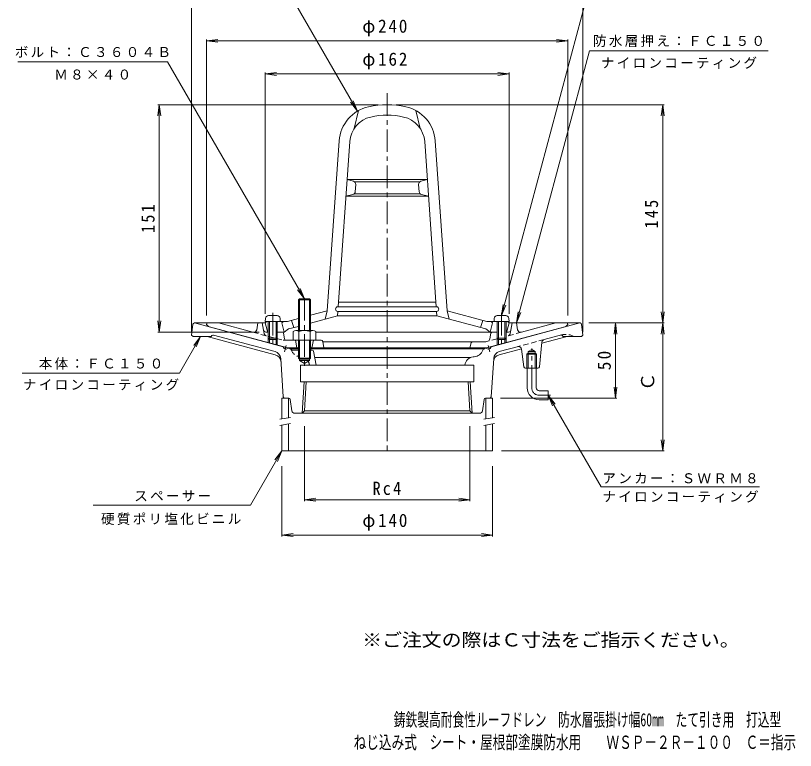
# Model space of a CAD drawing. Units: millimetres, scale not verified. Extents: x -288 to 230, y -347 to 389.
# Drawn here: x -288 to 230, y -347 to 141 of the extents above; entities that cross this region are included whole.
import ezdxf
from ezdxf.enums import TextEntityAlignment as Align

# ---------------------------------------------------------------- set-up
doc = ezdxf.new("R2010")
doc.units = ezdxf.units.MM
doc.header["$LTSCALE"] = 3
doc.linetypes.add('CHAIN1', pattern=[8, 5, -1, 1, -1])
doc.linetypes.add('DASHED1', pattern=[1.8, 1.2, -0.6])
for name, color, linetype, lineweight in [('0-0', 3, 'Continuous', 9), ('0-1', 2, 'Continuous', 9), ('0-2', 6, 'Continuous', 5), ('0-3', 4, 'Continuous', 9), ('0-4', 7, 'Continuous', 9), ('0-5', 7, 'Continuous', 9)]:
    doc.layers.add(name, color=color, linetype=linetype, lineweight=lineweight)
doc.layers.add('F-5', color=2, linetype='Continuous')
doc.styles.add('ＭＳ ゴシック', font='')
doc.styles.get('ＭＳ ゴシック').set_extended_font_data('MS Gothic')

msp = doc.modelspace()

# ---------------------------------------------------------------- linework, layer by layer
at = {"layer": '0-0', "linetype": 'CHAIN1'}
for p, q in [((-41.464, 89.811), (-41.464, -149.166)), ((-109.73, -81.87), (-108.64, -77.803)), ((26.802, -81.87), (25.713, -77.803)), ((54.536, -105.799), (54.536, -79.799)), ((59.536, -110.799), (67.137, -110.799))]:
    msp.add_line(p, q, dxfattribs=at)
at = {"layer": '0-0'}
for p, q in [((-170.573, -63.675), (-171.464, -70.799)), ((-169.464, -62.799), (-169.581, -62.799)), ((-110.654, -78.557), (-169.464, -62.799)), ((-169.464, -62.799), (-127.464, -62.799)), ((27.726, -78.557), (86.536, -62.799)), ((44.536, -62.799), (86.653, -62.799)), ((87.646, -63.675), (88.536, -70.799)), ((-171.464, -70.799), (-170.464, -71.799)), ((-170.464, -71.799), (-158.464, -71.799)), ((-115.781, -83.913), (-160.989, -71.799)), ((-158.464, -71.799), (-157.871, -71.134)), ((-115.921, -81.805), (-156.866, -70.834)), ((78.062, -71.799), (61.307, -76.289)), ((62.861, -73.802), (74.268, -70.745)), ((75.536, -71.799), (74.536, -70.677)), ((61.39, -75.52), (59.632, -91.906)), ((-110.654, -78.557), (-109.947, -79.782)), ((-109.947, -79.782), (-108.498, -80.17)), ((-108.498, -80.17), (-107.274, -79.464)), ((-106.419, -79.692), (-107.274, -79.463)), ((-100.464, -79.948), (-105.845, -79.948)), ((-99.787, -80.799), (-104.555, -80.799)), ((-91.284, -80.799), (-93.14, -80.799)), ((22.917, -79.948), (-92.464, -79.948)), ((-90.315, -81.621), (-88.646, -90.799)), ((22.126, -80.943), (22.159, -80.862)), ((23.491, -79.692), (24.346, -79.463)), ((25.57, -80.17), (24.346, -79.464)), ((27.019, -79.782), (25.57, -80.17)), ((27.726, -78.557), (27.019, -79.782)), ((32.853, -83.913), (47.789, -79.911)), ((45.67, -78.408), (32.993, -81.805)), ((47.839, -80.162), (49.42, -91.933)), ((51.361, -83.599), (52.176, -82.799)), ((52.176, -81.799), (54.536, -80.437)), ((52.176, -81.799), (56.896, -81.799)), ((52.176, -82.799), (52.176, -81.799)), ((52.176, -82.799), (56.896, -82.799)), ((52.176, -92.799), (52.176, -82.799)), ((56.896, -81.799), (54.536, -80.437)), ((56.896, -82.799), (56.896, -81.799)), ((56.896, -82.799), (57.711, -83.599)), ((56.896, -92.799), (56.896, -82.799)), ((-112.226, -86.303), (-110.526, -111.866)), ((-99.787, -87.799), (-99.787, -86.799)), ((-99.787, -87.799), (-96.464, -89.718)), ((-99.787, -87.799), (-93.14, -87.799)), ((-93.14, -87.799), (-96.464, -89.718)), ((-93.14, -86.799), (-93.14, -87.799)), ((14.112, -85.665), (-89.579, -85.665)), ((15.576, -85.322), (16.387, -85.236)), ((27.598, -111.866), (29.298, -86.303)), ((51.361, -83.599), (57.711, -83.599)), ((51.361, -92.799), (51.361, -83.599)), ((57.711, -92.799), (57.711, -83.599)), ((-98.964, -90.799), (-98.964, -101.799)), ((-98.964, -90.799), (16.036, -90.799)), ((16.036, -90.799), (16.036, -101.799)), ((58.638, -92.799), (50.411, -92.799)), ((51.536, -105.799), (51.536, -92.799)), ((57.536, -105.799), (57.536, -92.799)), ((16.036, -101.799), (-98.964, -101.799)), ((-97.979, -122.799), (-96.666, -101.799)), ((-96.401, -121.222), (-95.187, -101.799)), ((15.051, -122.799), (13.739, -101.799)), ((59.536, -107.799), (65.536, -107.799)), ((65.536, -107.799), (65.536, -113.799)), ((-109.528, -112.799), (-106.825, -112.799)), ((-105.836, -113.651), (-104.719, -121.096)), ((21.792, -121.096), (22.908, -113.651)), ((23.897, -112.799), (26.6, -112.799)), ((59.536, -113.799), (65.536, -113.799)), ((19.814, -122.799), (-102.741, -122.799)), ((-97.979, -122.799), (-96.401, -121.222)), ((-96.401, -121.222), (13.474, -121.222))]:
    msp.add_line(p, q, dxfattribs=at)
at = {"layer": '0-0', "linetype": 'DASHED1'}
msp.add_line((62.861, -73.802), (45.339, -78.497), dxfattribs=at)
at = {"layer": '0-0'}
for points in [[(88.536, -70.799), (87.536, -71.799), (75.536, -71.799)], [(15.051, -122.799), (13.474, -121.222), (12.26, -101.799)]]:
    msp.add_lwpolyline(points, dxfattribs=at)
for centre, radius, start, end in [((-169.581, -63.799), 1, 90, 172.87471), ((86.653, -63.799), 1, 7.12529, 90), ((-157.125, -71.8), 1, 75, 138.29701), ((74.197, -71.8), 1, 41.70299, 105), ((63.378, -75.734), 2, 105.00015, 173.87691), ((-117.215, -86.635), 5, 3.80546, 75), ((-106.936, -81.624), 2, 37.46431, 75.00055), ((-104.555, -79.799), 1, 217.46321, 270), ((-91.298, -81.799), 1, 10.30339, 90), ((15.655, -78.275), 7, 276.00903, 337.59508), ((24.008, -81.624), 2, 104.99945, 157.59425), ((34.287, -86.635), 5, 105, 176.19454), ((45.857, -80.429), 2, 7.64897, 104.99991), ((-117.075, -88.743), 5, 3.80546, 75), ((16.204, -91.289), 6, 96.00754, 175.323), ((34.147, -88.743), 5, 105, 176.19454), ((50.411, -91.799), 1, 187.64804, 270), ((58.638, -91.799), 1, 270, 353.87691), ((59.536, -105.799), 8, 180, 270), ((59.536, -105.799), 2, 180, 270), ((-109.528, -111.799), 1, 183.80546, 270), ((-106.825, -113.799), 1, 8.53077, 90), ((23.897, -113.799), 1, 90, 171.46923), ((26.6, -111.799), 1, 270, 356.19454), ((-102.741, -120.799), 2, 188.53077, 270), ((19.814, -120.799), 2, 270, 351.46923)]:
    msp.add_arc(centre, radius, start, end, dxfattribs=at)
at = {"layer": '0-0', "linetype": 'DASHED1'}
for centre, radius, start, end in [((77.115, -81.371), 11, 60.47172, 105.00002), ((-106.936, -81.624), 2, 21.84924, 37.46431), ((-98.582, -78.275), 7, 201.84933, 254.40775), ((-99.132, -91.289), 6, 4.677, 30.24867)]:
    msp.add_arc(centre, radius, start, end, dxfattribs=at)
at = {"layer": '0-0', "linetype": 'CHAIN1'}
msp.add_arc((59.536, -105.799), 5, 180, 270, dxfattribs=at)
at = {"layer": '0-1', "color": 4, "linetype": 'CHAIN1'}
msp.add_line((-96.464, -46.236), (-96.464, -91.488), dxfattribs=at)
at = {"layer": '0-1', "color": 4}
for p, q in [((-100.464, -67.799), (-100.464, -47.476)), ((-99.787, -67.799), (-99.787, -46.8)), ((-93.14, -67.799), (-93.14, -46.8)), ((-92.464, -67.799), (-92.464, -47.476)), ((-103.964, -68.521), (-103.964, -74.299)), ((-103.964, -68.521), (-103.964, -74.299)), ((-102.087, -67.799), (-90.84, -67.799)), ((-100.211, -68.521), (-100.211, -74.299)), ((-92.717, -68.521), (-92.717, -74.299)), ((-88.964, -68.521), (-88.964, -74.299)), ((-103.964, -74.299), (-88.964, -74.299)), ((-100.464, -74.299), (-100.464, -86.123)), ((-99.787, -74.299), (-99.787, -86.799)), ((-93.14, -74.299), (-93.14, -86.799)), ((-92.464, -74.299), (-92.464, -86.123)), ((-99.787, -86.799), (-93.14, -86.799)), ((-93.14, -86.799), (-92.464, -86.123))]:
    msp.add_line(p, q, dxfattribs=at)
at = {"layer": '0-1'}
for p, q in [((-160.964, -62.799), (-161.464, -63.799)), ((-153.605, -62.799), (-160.964, -62.799)), ((-107.48, -79.299), (-159.563, -65.344)), ((-130.631, -68.955), (-153.605, -62.799)), ((-128.135, -67.317), (-127.464, -62.799)), ((-127.464, -62.799), (-124.464, -62.799)), ((-123.593, -67.569), (-124.464, -62.799)), ((-122.464, -62.799), (-124.464, -62.799)), ((24.552, -79.299), (76.635, -65.344)), ((39.536, -62.799), (41.536, -62.799)), ((40.665, -67.569), (41.536, -62.799)), ((44.536, -62.799), (41.536, -62.799)), ((45.207, -67.317), (44.536, -62.799)), ((47.703, -68.955), (70.677, -62.799)), ((70.677, -62.799), (78.036, -62.799)), ((78.036, -62.799), (78.536, -63.799)), ((-120.464, -68.799), (-122.117, -68.799)), ((-111.307, -68.799), (-114.464, -68.799)), ((-110.321, -69.63), (-109.68, -73.365)), ((27.394, -69.63), (26.753, -73.365)), ((28.379, -68.799), (31.536, -68.799)), ((37.536, -68.799), (39.189, -68.799)), ((-120.464, -72.929), (-120.464, -75.82)), ((-119.594, -73.799), (-119.594, -76.054)), ((-115.334, -73.799), (-115.334, -77.195)), ((-114.464, -72.929), (-114.464, -77.428)), ((-85.284, -74.299), (-109.252, -74.299)), ((-102.464, -74.299), (-101.464, -79.299)), ((-90.464, -74.299), (-91.464, -79.299)), ((-84.303, -75.103), (-83.464, -79.299)), ((-41.464, -75.299), (-84.214, -75.299)), ((15.317, -75.299), (-41.464, -75.299)), ((14.347, -76.057), (13.536, -79.299)), ((15.317, -75.299), (24.026, -75.299)), ((25.299, -74.958), (24.026, -75.299)), ((31.536, -72.929), (31.536, -77.428)), ((32.406, -73.799), (32.406, -77.195)), ((36.666, -73.799), (36.666, -76.054)), ((37.536, -72.929), (37.536, -75.82)), ((-107.48, -79.299), (-100.464, -79.299)), ((-92.464, -79.299), (-85.731, -79.299)), ((24.552, -79.299), (15.803, -79.299))]:
    msp.add_line(p, q, dxfattribs=at)
at = {"layer": '0-1', "linetype": 'DASHED1'}
for p, q in [((-130.631, -68.955), (-110.686, -74.299)), ((-123.191, -69.765), (-123.592, -67.569)), ((47.703, -68.955), (37.536, -71.679)), ((40.264, -69.765), (40.665, -67.569)), ((-109.252, -74.299), (-110.686, -74.299)), ((31.536, -73.287), (25.299, -74.958))]:
    msp.add_line(p, q, dxfattribs=at)
at = {"layer": '0-1', "color": 4}
msp.add_lwpolyline([(-92.464, -47.476), (-100.464, -47.476), (-99.787, -46.8), (-93.14, -46.8)], close=True, dxfattribs=at)
at = {"layer": '0-1'}
msp.add_lwpolyline([(15.803, -79.299), (-41.464, -79.299), (-85.731, -79.299)], dxfattribs=at)
at = {"layer": '0-1', "color": 4}
msp.add_lwpolyline([(-92.464, -86.123), (-100.464, -86.123), (-99.787, -86.799)], dxfattribs=at)
at = {"layer": '0-1'}
for centre, radius, start, end in [((-158.786, -62.446), 3, 206.80984, 255.00018), ((-130.113, -67.023), 2, 255.00011, 351.55621), ((47.185, -67.023), 2, 188.44379, 284.99989), ((75.859, -62.446), 3, 284.99982, 333.19016), ((-122.117, -67.299), 1.5, 190.35434, 270), ((-111.307, -69.799), 1, 9.73723, 90), ((28.379, -69.799), 1, 90, 170.26277), ((39.189, -67.299), 1.5, 270, 349.64566), ((-107.709, -73.026), 2, 189.73732, 219.53069), ((-85.284, -75.299), 1, 11.30974, 90), ((15.317, -76.299), 1, 90, 165.96472), ((24.781, -73.026), 2, 285.00038, 350.26268)]:
    msp.add_arc(centre, radius, start, end, dxfattribs=at)
at = {"layer": '0-1', "linetype": 'DASHED1'}
for centre, start, end in [((-121.224, -69.405), 190.35425, 255.00009), ((38.296, -69.405), 284.99991, 349.64575)]:
    msp.add_arc(centre, 2, start, end, dxfattribs=at)
at = {"layer": '0-1', "color": 4}
for centre, radius, start, end in [((-102.087, -70.6), 2.8, 47.92557, 132.07463), ((-96.464, -77.889), 10.089, 68.19786, 111.80214), ((-90.84, -70.6), 2.8, 47.92572, 132.07428)]:
    msp.add_arc(centre, radius, start, end, dxfattribs=at)
at = {"layer": '0-2'}
for p, q in [((-60.464, 78.341), (-63.464, 66.31)), ((-22.464, 78.341), (-19.464, 66.31)), ((-81.246, -54.703), (-73.353, 58.181)), ((-74.044, -52.059), (-66.37, 57.692)), ((-8.884, -52.059), (-16.558, 57.692)), ((-1.682, -54.703), (-9.575, 58.181)), ((-68.135, 32.441), (-14.792, 32.441)), ((-63.845, 31.352), (-68.135, 32.441)), ((-19.083, 31.352), (-14.792, 32.441)), ((-63.046, 30.941), (-19.882, 30.941)), ((-62.683, 24.396), (-62.342, 29.274)), ((-20.245, 24.396), (-20.586, 29.274)), ((-64.202, 22.593), (-68.905, 21.441)), ((-68.905, 21.441), (-14.023, 21.441)), ((-63.472, 22.941), (-19.456, 22.941)), ((-18.726, 22.593), (-14.023, 21.441)), ((-73.834, -49.059), (-9.093, -49.059)), ((-92.464, -57.708), (-81.246, -54.703)), ((-81.246, -54.703), (-82.746, -60.281)), ((-74.464, -58.062), (-74.254, -55.059)), ((-74.254, -52.059), (-8.674, -52.059)), ((-74.254, -55.059), (-8.674, -55.059)), ((-8.464, -58.062), (-8.674, -55.059)), ((-1.682, -54.703), (-0.182, -60.281)), ((-122.464, -62.799), (-121.464, -61.799)), ((-121.464, -61.799), (-107.732, -61.799)), ((-111.464, -62.799), (-110.464, -61.799)), ((-107.732, -61.799), (-100.464, -59.852)), ((-104.964, -61.058), (-103.464, -65.832)), ((-92.464, -62.885), (-74.464, -58.062)), ((-74.464, -58.059), (-8.464, -58.059)), ((24.036, -66.77), (-8.464, -58.062)), ((22.036, -61.058), (20.536, -65.832)), ((28.536, -62.799), (27.536, -61.799)), ((39.536, -62.799), (38.536, -61.799)), ((-121.248, -67.663), (-122.464, -62.799)), ((-111.464, -62.799), (-109.964, -68.799)), ((-109.964, -68.799), (-106.964, -66.77)), ((-106.964, -66.77), (-100.464, -65.028)), ((38.32, -67.663), (39.536, -62.799)), ((-111.721, -68.799), (-109.964, -68.799)), ((-88.964, -68.799), (28.793, -68.799))]:
    msp.add_line(p, q, dxfattribs=at)
at = {"layer": '0-2', "color": 4, "linetype": 'CHAIN1', "lineweight": 9}
for p, q in [((-117.464, -56.074), (-117.464, -76.796)), ((34.536, -56.074), (34.536, -76.796))]:
    msp.add_line(p, q, dxfattribs=at)
at = {"layer": '0-2', "color": 4, "lineweight": 9}
for p, q in [((-122.282, -59.725), (-122.464, -61.799)), ((-122.464, -61.799), (-112.464, -61.799)), ((-120.464, -61.799), (-120.464, -72.929)), ((-120.29, -57.899), (-114.638, -57.899)), ((-119.594, -61.799), (-119.594, -73.799)), ((-115.334, -61.799), (-115.334, -73.799)), ((-114.464, -61.799), (-114.464, -72.929)), ((-112.645, -59.725), (-112.464, -61.799)), ((29.718, -59.725), (29.536, -61.799)), ((29.536, -61.799), (39.536, -61.799)), ((31.536, -61.799), (31.536, -72.929)), ((31.71, -57.899), (37.362, -57.899)), ((32.406, -61.799), (32.406, -73.799)), ((36.666, -61.799), (36.666, -73.799)), ((37.536, -61.799), (37.536, -72.929)), ((39.355, -59.725), (39.536, -61.799)), ((-119.594, -73.799), (-120.464, -72.929)), ((-120.464, -72.929), (-114.464, -72.929)), ((-119.594, -73.799), (-115.334, -73.799)), ((-115.334, -73.799), (-114.464, -72.929)), ((32.406, -73.799), (31.536, -72.929)), ((31.536, -72.929), (37.536, -72.929)), ((32.406, -73.799), (36.666, -73.799)), ((36.666, -73.799), (37.536, -72.929))]:
    msp.add_line(p, q, dxfattribs=at)
at = {"layer": '0-2'}
for points in [[(38.536, -61.799), (24.804, -61.799), (-1.682, -54.703)], [(28.536, -62.799), (27.036, -68.799), (24.036, -66.77)]]:
    msp.add_lwpolyline(points, dxfattribs=at)
for centre, radius, start, end in [((-48.413, 56.437), 25, 102.54309, 175.99998), ((-41.464, 25.201), 57, 77.45691, 102.54306), ((-34.514, 56.437), 25, 4.00002, 77.45691), ((-48.413, 56.437), 18, 102.54309, 175.99998), ((-41.464, 25.201), 50, 77.45691, 102.54306), ((-34.514, 56.437), 18, 4.00002, 77.45691), ((-64.337, 29.413), 2, 356.00018, 75.75797), ((-18.591, 29.413), 2, 104.24203, 183.99982), ((-64.678, 24.536), 2, 283.77217, 355.99979), ((-18.249, 24.536), 2, 184.00021, 256.22783), ((-74.254, -53.559), 1.5, 90, 270), ((-8.674, -53.559), 1.5, 270, 90), ((-119.793, -67.299), 1.5, 194.03624, 243.41881), ((36.865, -67.299), 1.5, 296.58119, 345.96376)]:
    msp.add_arc(centre, radius, start, end, dxfattribs=at)
at = {"layer": '0-2', "color": 4, "lineweight": 9}
for centre, start, end in [((-120.29, -59.899), 90, 174.99998), ((-114.638, -59.899), 5.00002, 90), ((31.71, -59.899), 90, 174.99998), ((37.362, -59.899), 5.00002, 90)]:
    msp.add_arc(centre, 2, start, end, dxfattribs=at)
at = {"layer": '0-3'}
for p, q in [((-111.464, -112.799), (-111.464, -126.507)), ((-111.464, -112.799), (-106.964, -112.799)), ((-106.964, -112.799), (-106.964, -125.713)), ((24.036, -112.799), (24.036, -126.507)), ((28.536, -112.799), (24.036, -112.799)), ((28.536, -112.799), (28.536, -125.713)), ((-111.464, -130.568), (-111.464, -147.799)), ((-106.964, -129.775), (-106.964, -147.799)), ((24.036, -130.568), (24.036, -147.799)), ((28.536, -129.775), (28.536, -147.799)), ((-111.464, -147.799), (28.536, -147.799))]:
    msp.add_line(p, q, dxfattribs=at)
at = {"layer": '0-3', "color": 7}
for p, q in [((-112.723, -126.729), (-105.705, -125.491)), ((22.777, -126.729), (29.796, -125.491)), ((-112.723, -130.79), (-105.705, -129.553)), ((22.777, -130.79), (29.796, -129.553))]:
    msp.add_line(p, q, dxfattribs=at)
at = {"layer": '0-4'}
for p, q in [((-171.464, 147.693), (-171.464, -68.799)), ((88.536, 147.693), (88.536, -68.799)), ((-161.464, 124.597), (-154.028, 125.576)), ((-161.464, 125.497), (-161.464, -57.799)), ((-161.464, 124.597), (78.536, 124.597)), ((-161.464, 124.597), (-154.028, 123.618)), ((78.536, 124.597), (71.1, 125.576)), ((78.536, 124.597), (71.1, 123.618)), ((78.536, 125.497), (78.536, -57.799)), ((-122.464, 102.663), (-115.028, 103.642)), ((39.536, 102.663), (32.1, 103.642)), ((-122.464, 103.563), (-122.464, -56.799)), ((-122.464, 102.663), (39.536, 102.663)), ((-122.464, 102.663), (-115.028, 101.684)), ((39.536, 102.663), (32.1, 101.684)), ((39.536, 103.563), (39.536, -56.799)), ((-192.89, 82.201), (-193.869, 74.765)), ((-193.79, 82.201), (-47.464, 82.201)), ((-192.89, -68.799), (-192.89, 82.201)), ((-192.89, 82.201), (-191.911, 74.765)), ((142.523, 82.201), (-35.464, 82.201)), ((141.623, 82.201), (140.644, 74.765)), ((141.623, -62.799), (141.623, 82.201)), ((141.623, 82.201), (142.602, 74.765)), ((141.623, -62.799), (140.644, -55.364)), ((141.623, -62.799), (142.602, -55.364)), ((-192.89, -68.799), (-193.869, -61.364)), ((-192.89, -68.799), (-191.911, -61.364)), ((142.523, -62.799), (92.536, -62.799)), ((110.237, -62.799), (109.258, -70.235)), ((110.237, -62.799), (111.216, -70.235)), ((110.237, -112.799), (110.237, -62.799)), ((141.623, -62.799), (140.644, -70.235)), ((141.623, -147.799), (141.623, -62.799)), ((141.623, -62.799), (142.602, -70.235)), ((-193.79, -68.799), (-126.464, -68.799)), ((110.237, -112.799), (109.258, -105.364)), ((110.237, -112.799), (111.216, -105.364)), ((111.137, -112.799), (33.723, -112.799)), ((-96.401, -181.069), (-96.401, -131.222)), ((13.474, -181.069), (13.474, -131.222)), ((141.623, -147.799), (140.644, -140.364)), ((141.623, -147.799), (142.602, -140.364)), ((142.523, -147.799), (34.536, -147.799)), ((-111.464, -204.568), (-111.464, -157.8)), ((28.536, -204.568), (28.536, -157.8)), ((-96.401, -180.169), (-88.965, -179.19)), ((-96.401, -180.169), (13.474, -180.169)), ((-96.401, -180.169), (-88.965, -181.148)), ((13.474, -180.169), (6.038, -179.19)), ((13.474, -180.169), (6.038, -181.148)), ((-111.464, -203.668), (-104.028, -202.689)), ((-111.464, -203.668), (28.536, -203.668)), ((-111.464, -203.668), (-104.028, -204.647)), ((28.536, -203.668), (21.1, -202.689)), ((28.536, -203.668), (21.1, -204.647))]:
    msp.add_line(p, q, dxfattribs=at)
at = {"layer": '0-5'}
for p, q in [((-61.243, 77.894), (-120.12, 179.872)), ((34.536, -57.899), (94.317, 165.206)), ((-187.431, 110.76), (-286.862, 110.76)), ((-96.464, -46.8), (-187.431, 110.76)), ((-61.243, 77.894), (-65.809, 83.844)), ((-61.243, 77.894), (-64.114, 84.823)), ((-96.464, -46.8), (-101.03, -40.849)), ((-96.464, -46.8), (-99.334, -39.87)), ((34.536, -57.899), (35.515, -50.464)), ((34.536, -57.899), (37.406, -50.97)), ((44.536, -62.799), (45.515, -55.364)), ((44.536, -62.799), (47.406, -55.87)), ((-165.464, -71.799), (-179.459, -96.04)), ((-165.464, -71.799), (-170.03, -77.75)), ((-165.464, -71.799), (-168.334, -78.729)), ((-283.959, -96.04), (-179.459, -96.04)), ((65.536, -110.799), (70.102, -116.749)), ((65.536, -110.799), (68.406, -117.728)), ((65.536, -110.799), (100.648, -171.615)), ((-111.464, -147.799), (-132.248, -183.799)), ((-111.464, -147.799), (-116.03, -153.75)), ((-111.464, -147.799), (-114.334, -154.729)), ((100.648, -171.615), (205.93, -171.615)), ((-132.248, -183.799), (-236.853, -183.799))]:
    msp.add_line(p, q, dxfattribs=at)
msp.add_lwpolyline([(44.536, -62.799), (92.984, 118.012), (211.549, 118.012)], dxfattribs=at)

# ---------------------------------------------------------------- texts
at = {"layer": '0-4', "color": 2, "style": 'ＭＳ ゴシック'}
msp.add_text('Ｃ', height=8.798, rotation=90, dxfattribs=at).set_placement((138.623, -107.924), align=Align.BOTTOM_LEFT)
at = {"layer": '0-4', "color": 2, "char_height": 8.798, "attachment_point": 7, "style": 'ＭＳ ゴシック'}
for s, insert in [('\\T1.21;\\W0.95;φ240', (-57.964, 127.597)), ('\\T1.21;\\W0.95;φ162', (-57.964, 105.663)), ('\\T1.27;\\W0.9;Rc4', (-51.214, -177.169)), ('\\T1.21;\\W0.95;φ140', (-57.964, -200.668))]:
    msp.add_mtext(s, dxfattribs=dict(at, insert=insert))
at = {"layer": '0-4', "color": 2, "char_height": 8.798, "attachment_point": 7, "rotation": 90, "style": 'ＭＳ ゴシック'}
for s, insert in [('\\T1.27;\\W0.9;145', (138.623, -0.049)), ('\\T1.27;\\W0.9;151', (-195.89, -3.049)), ('\\T1.27;\\W0.95;50', (107.237, -94.174))]:
    msp.add_mtext(s, dxfattribs=dict(at, insert=insert))
at = {"layer": '0-5', "char_height": 6.598, "attachment_point": 7, "style": 'ＭＳ ゴシック'}
for s, insert in [('\\T1.17;防水層押え：ＦＣ１５０', (95.267, 120.533)), ('\\T1.17;ボルト：Ｃ３６０４Ｂ', (-288.896, 113.479)), ('\\T1.17;ナイロンコーティング', (100.517, 105.986)), ('\\T1.17;Ｍ８×４０', (-262.646, 98.809)), ('\\T1.17;本体：ＦＣ１５０', (-272.959, -93.747)), ('\\T1.17;ナイロンコーティング', (-283.459, -107.773)), ('\\T1.17;アンカー：ＳＷＲＭ８', (101.539, -169.545)), ('\\T1.17;スペーサー', (-209.499, -181.379)), ('\\T1.17;ナイロンコーティング', (101.539, -182.157)), ('\\T1.17;硬質ポリ塩化ビニル', (-231.619, -196.971))]:
    msp.add_mtext(s, dxfattribs=dict(at, insert=insert))
at = {"layer": 'F-5', "style": 'ＭＳ ゴシック'}
for s, width, p in [('※ご注文の際はＣ寸法をご指示ください。', 1.1, (-58.079, -280.323)), ('鋳鉄製高耐食性ルーフドレン\u3000防水層張掛け幅60mm\u3000たて引き用\u3000打込型', 0.65, (-37.058, -333.333)), ('ねじ込み式\u3000シート・屋根部塗膜防水用\u3000\u3000ＷＳＰ－２Ｒ－１００\u3000Ｃ＝指示', 0.7, (-63.765, -348.296))]:
    msp.add_text(s, height=8.798, dxfattribs=dict(at, width=width)).set_placement(p, align=Align.BOTTOM_LEFT)

doc.saveas('drawing.dxf')
